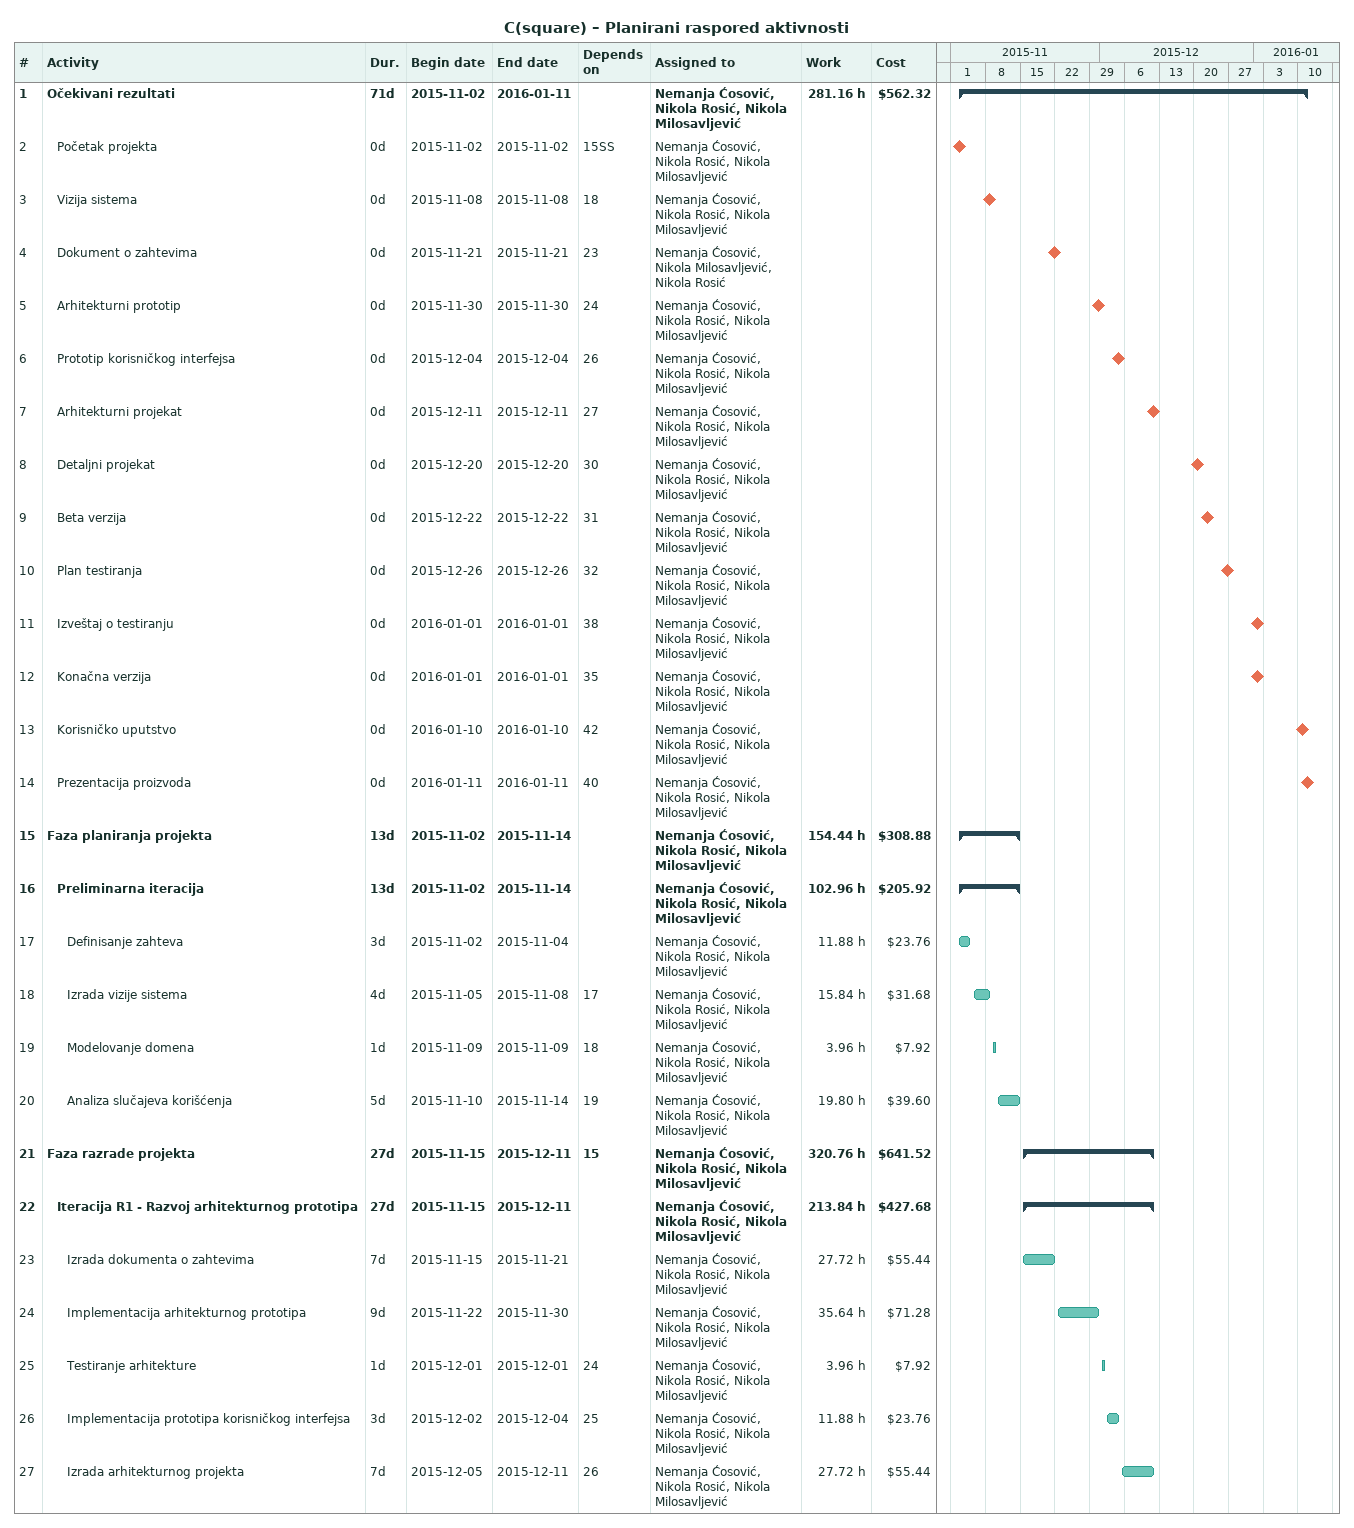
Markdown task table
C(square) – Planirani raspored aktivnosti

| ID | Level | Task | Duration | Start | Finish | Predecessors | Resources | Work (h) | Cost ($) |
|---|---|---|---|---|---|---|---|---|---|
| 1 | 1 | **Očekivani rezultati** | 71d | 2015-11-02 | 2016-01-11 |  | Nemanja Ćosović, Nikola Rosić, Nikola Milosavljević | 281.16 | 562.32 |
| 2 | 2 | Početak projekta | 0d | 2015-11-02 | 2015-11-02 | 15SS | Nemanja Ćosović, Nikola Rosić, Nikola Milosavljević |  |  |
| 3 | 2 | Vizija sistema | 0d | 2015-11-08 | 2015-11-08 | 18 | Nemanja Ćosović, Nikola Rosić, Nikola Milosavljević |  |  |
| 4 | 2 | Dokument o zahtevima | 0d | 2015-11-21 | 2015-11-21 | 23 | Nemanja Ćosović, Nikola Milosavljević, Nikola Rosić |  |  |
| 5 | 2 | Arhitekturni prototip | 0d | 2015-11-30 | 2015-11-30 | 24 | Nemanja Ćosović, Nikola Rosić, Nikola Milosavljević |  |  |
| 6 | 2 | Prototip korisničkog interfejsa | 0d | 2015-12-04 | 2015-12-04 | 26 | Nemanja Ćosović, Nikola Rosić, Nikola Milosavljević |  |  |
| 7 | 2 | Arhitekturni projekat | 0d | 2015-12-11 | 2015-12-11 | 27 | Nemanja Ćosović, Nikola Rosić, Nikola Milosavljević |  |  |
| 8 | 2 | Detaljni projekat | 0d | 2015-12-20 | 2015-12-20 | 30 | Nemanja Ćosović, Nikola Rosić, Nikola Milosavljević |  |  |
| 9 | 2 | Beta verzija | 0d | 2015-12-22 | 2015-12-22 | 31 | Nemanja Ćosović, Nikola Rosić, Nikola Milosavljević |  |  |
| 10 | 2 | Plan testiranja | 0d | 2015-12-26 | 2015-12-26 | 32 | Nemanja Ćosović, Nikola Rosić, Nikola Milosavljević |  |  |
| 11 | 2 | Izveštaj o testiranju | 0d | 2016-01-01 | 2016-01-01 | 38 | Nemanja Ćosović, Nikola Rosić, Nikola Milosavljević |  |  |
| 12 | 2 | Konačna verzija | 0d | 2016-01-01 | 2016-01-01 | 35 | Nemanja Ćosović, Nikola Rosić, Nikola Milosavljević |  |  |
| 13 | 2 | Korisničko uputstvo | 0d | 2016-01-10 | 2016-01-10 | 42 | Nemanja Ćosović, Nikola Rosić, Nikola Milosavljević |  |  |
| 14 | 2 | Prezentacija proizvoda | 0d | 2016-01-11 | 2016-01-11 | 40 | Nemanja Ćosović, Nikola Rosić, Nikola Milosavljević |  |  |
| 15 | 1 | **Faza planiranja projekta** | 13d | 2015-11-02 | 2015-11-14 |  | Nemanja Ćosović, Nikola Rosić, Nikola Milosavljević | 154.44 | 308.88 |
| 16 | 2 | **Preliminarna iteracija** | 13d | 2015-11-02 | 2015-11-14 |  | Nemanja Ćosović, Nikola Rosić, Nikola Milosavljević | 102.96 | 205.92 |
| 17 | 3 | Definisanje zahteva | 3d | 2015-11-02 | 2015-11-04 |  | Nemanja Ćosović, Nikola Rosić, Nikola Milosavljević | 11.88 | 23.76 |
| 18 | 3 | Izrada vizije sistema | 4d | 2015-11-05 | 2015-11-08 | 17 | Nemanja Ćosović, Nikola Rosić, Nikola Milosavljević | 15.84 | 31.68 |
| 19 | 3 | Modelovanje domena | 1d | 2015-11-09 | 2015-11-09 | 18 | Nemanja Ćosović, Nikola Rosić, Nikola Milosavljević | 3.96 | 7.92 |
| 20 | 3 | Analiza slučajeva korišćenja | 5d | 2015-11-10 | 2015-11-14 | 19 | Nemanja Ćosović, Nikola Rosić, Nikola Milosavljević | 19.80 | 39.60 |
| 21 | 1 | **Faza razrade projekta** | 27d | 2015-11-15 | 2015-12-11 | 15 | Nemanja Ćosović, Nikola Rosić, Nikola Milosavljević | 320.76 | 641.52 |
| 22 | 2 | **Iteracija R1 - Razvoj arhitekturnog prototipa** | 27d | 2015-11-15 | 2015-12-11 |  | Nemanja Ćosović, Nikola Rosić, Nikola Milosavljević | 213.84 | 427.68 |
| 23 | 3 | Izrada dokumenta o zahtevima | 7d | 2015-11-15 | 2015-11-21 |  | Nemanja Ćosović, Nikola Rosić, Nikola Milosavljević | 27.72 | 55.44 |
| 24 | 3 | Implementacija arhitekturnog prototipa | 9d | 2015-11-22 | 2015-11-30 |  | Nemanja Ćosović, Nikola Rosić, Nikola Milosavljević | 35.64 | 71.28 |
| 25 | 3 | Testiranje arhitekture | 1d | 2015-12-01 | 2015-12-01 | 24 | Nemanja Ćosović, Nikola Rosić, Nikola Milosavljević | 3.96 | 7.92 |
| 26 | 3 | Implementacija prototipa korisničkog interfejsa | 3d | 2015-12-02 | 2015-12-04 | 25 | Nemanja Ćosović, Nikola Rosić, Nikola Milosavljević | 11.88 | 23.76 |
| 27 | 3 | Izrada arhitekturnog projekta | 7d | 2015-12-05 | 2015-12-11 | 26 | Nemanja Ćosović, Nikola Rosić, Nikola Milosavljević | 27.72 | 55.44 |
